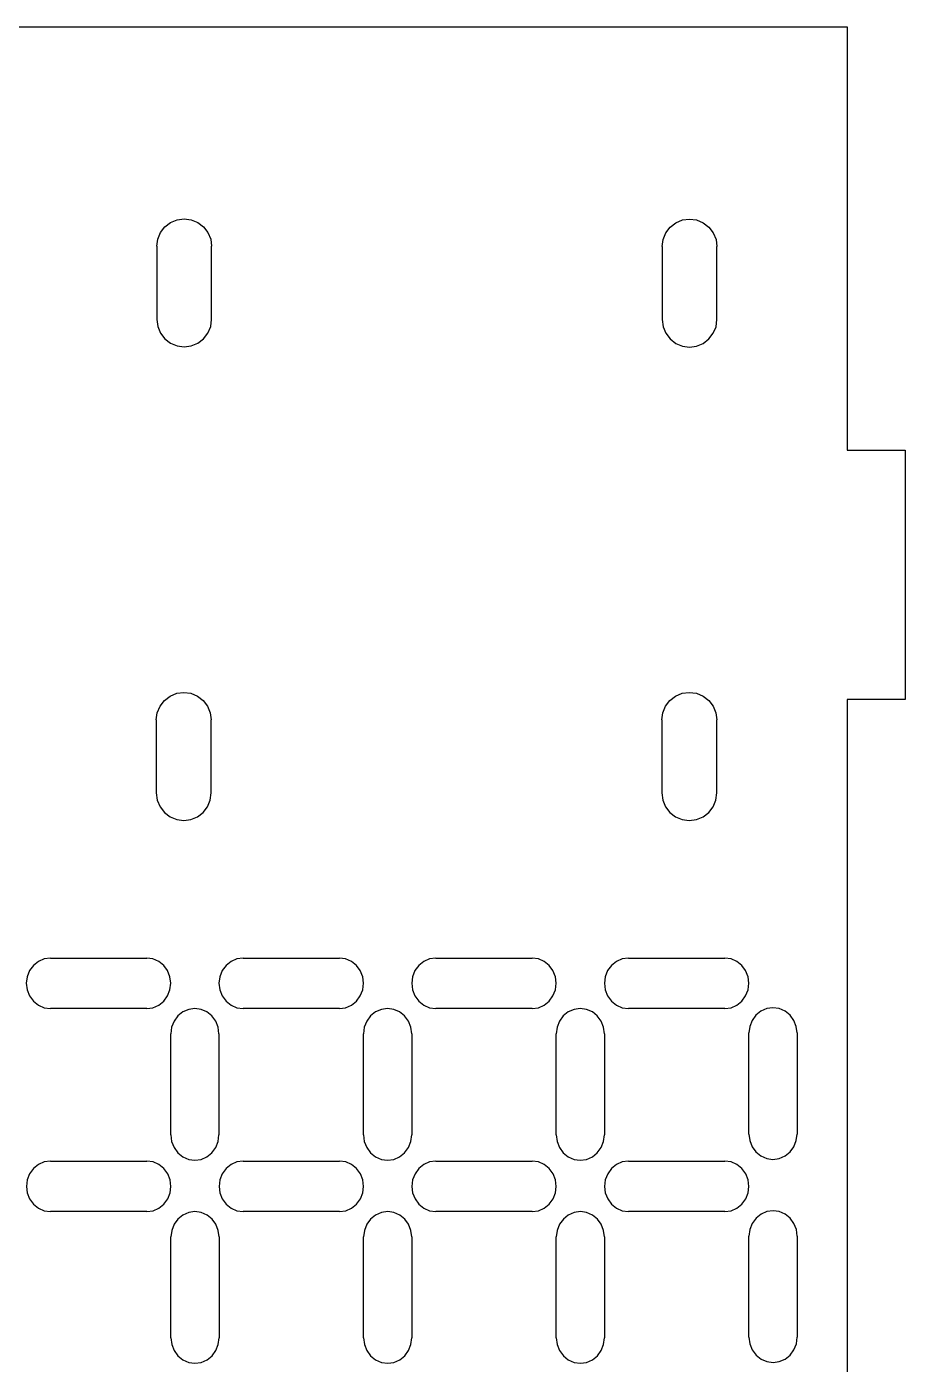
# Model space of a CAD drawing. Extents: x -306 to 306, y -184 to 184.
# Drawn here: x -250.4 to -197.6, y -17.4 to 63.1 of the extents above; entities that cross this region are included whole.
import ezdxf

# ---------------------------------------------------------------- set-up
doc = ezdxf.new("R2010")
doc.units = 0
doc.layers.get('0').update_dxf_attribs({"linetype": 'CONTINUOUS'})

msp = doc.modelspace()

# ---------------------------------------------------------------- linework, layer by layer
for p, q in [((-302.698, 63.061), (-201.098, 63.061)), ((-201.098, 63.061), (-201.098, 37.598)), ((-241.384, 51.448), (-240.957, 51.504)), ((-240.957, 51.504), (-240.53, 51.448)), ((-210.997, 51.441), (-210.57, 51.497)), ((-210.57, 51.497), (-210.143, 51.441)), ((-242.386, 50.679), (-242.124, 51.021)), ((-242.124, 51.021), (-241.782, 51.283)), ((-241.782, 51.283), (-241.384, 51.448)), ((-240.53, 51.448), (-240.132, 51.283)), ((-240.132, 51.283), (-239.791, 51.021)), ((-239.791, 51.021), (-239.528, 50.679)), ((-211.999, 50.672), (-211.737, 51.014)), ((-211.737, 51.014), (-211.395, 51.276)), ((-211.395, 51.276), (-210.997, 51.441)), ((-210.143, 51.441), (-209.745, 51.276)), ((-209.745, 51.276), (-209.403, 51.014)), ((-209.403, 51.014), (-209.141, 50.672)), ((-242.607, 49.854), (-242.551, 50.281)), ((-242.551, 50.281), (-242.386, 50.679)), ((-239.528, 50.679), (-239.364, 50.281)), ((-239.364, 50.281), (-239.307, 49.854)), ((-212.22, 49.847), (-212.164, 50.274)), ((-212.164, 50.274), (-211.999, 50.672)), ((-209.141, 50.672), (-208.976, 50.274)), ((-208.976, 50.274), (-208.92, 49.847)), ((-242.607, 49.854), (-242.607, 45.454)), ((-239.307, 45.454), (-239.307, 49.854)), ((-212.22, 49.847), (-212.22, 45.447)), ((-208.92, 45.447), (-208.92, 49.847)), ((-242.607, 45.454), (-242.551, 45.027)), ((-239.364, 45.027), (-239.307, 45.454)), ((-212.22, 45.447), (-212.164, 45.02)), ((-208.976, 45.02), (-208.92, 45.447)), ((-242.551, 45.027), (-242.386, 44.629)), ((-242.386, 44.629), (-242.124, 44.287)), ((-242.124, 44.287), (-241.782, 44.025)), ((-240.132, 44.025), (-239.791, 44.287)), ((-239.791, 44.287), (-239.528, 44.629)), ((-239.528, 44.629), (-239.364, 45.027)), ((-212.164, 45.02), (-211.999, 44.622)), ((-211.999, 44.622), (-211.737, 44.281)), ((-211.737, 44.281), (-211.395, 44.018)), ((-209.745, 44.018), (-209.403, 44.281)), ((-209.403, 44.281), (-209.141, 44.622)), ((-209.141, 44.622), (-208.976, 45.02)), ((-241.782, 44.025), (-241.384, 43.86)), ((-241.384, 43.86), (-240.957, 43.804)), ((-240.957, 43.804), (-240.53, 43.86)), ((-240.53, 43.86), (-240.132, 44.025)), ((-211.395, 44.018), (-210.997, 43.854)), ((-210.997, 43.854), (-210.57, 43.797)), ((-210.57, 43.797), (-210.143, 43.854)), ((-210.143, 43.854), (-209.745, 44.018)), ((-201.098, 37.598), (-197.598, 37.598)), ((-197.598, 37.598), (-197.598, 22.598)), ((-242.412, 22.2), (-242.15, 22.541)), ((-242.15, 22.541), (-241.808, 22.804)), ((-241.808, 22.804), (-241.41, 22.968)), ((-241.41, 22.968), (-240.983, 23.025)), ((-240.983, 23.025), (-240.556, 22.968)), ((-240.556, 22.968), (-240.158, 22.804)), ((-240.158, 22.804), (-239.816, 22.541)), ((-239.816, 22.541), (-239.554, 22.2)), ((-212.012, 22.2), (-211.75, 22.541)), ((-211.75, 22.541), (-211.408, 22.804)), ((-211.408, 22.804), (-211.01, 22.968)), ((-211.01, 22.968), (-210.583, 23.025)), ((-210.583, 23.025), (-210.156, 22.968)), ((-210.156, 22.968), (-209.758, 22.804)), ((-209.758, 22.804), (-209.416, 22.541)), ((-209.416, 22.541), (-209.154, 22.2)), ((-197.598, 22.598), (-201.098, 22.598)), ((-201.098, 22.598), (-201.098, -37.439)), ((-242.633, 21.375), (-242.577, 21.802)), ((-242.577, 21.802), (-242.412, 22.2)), ((-239.554, 22.2), (-239.389, 21.802)), ((-239.389, 21.802), (-239.333, 21.375)), ((-212.233, 21.375), (-212.177, 21.802)), ((-212.177, 21.802), (-212.012, 22.2)), ((-209.154, 22.2), (-208.989, 21.802)), ((-208.989, 21.802), (-208.933, 21.375)), ((-242.633, 21.375), (-242.633, 16.975)), ((-239.333, 16.975), (-239.333, 21.375)), ((-212.233, 21.375), (-212.233, 16.975)), ((-208.933, 16.975), (-208.933, 21.375)), ((-242.633, 16.975), (-242.577, 16.548)), ((-239.389, 16.548), (-239.333, 16.975)), ((-212.233, 16.975), (-212.177, 16.548)), ((-208.989, 16.548), (-208.933, 16.975)), ((-242.577, 16.548), (-242.412, 16.15)), ((-242.412, 16.15), (-242.15, 15.808)), ((-239.816, 15.808), (-239.554, 16.15)), ((-239.554, 16.15), (-239.389, 16.548)), ((-212.177, 16.548), (-212.012, 16.15)), ((-212.012, 16.15), (-211.75, 15.808)), ((-209.416, 15.808), (-209.154, 16.15)), ((-209.154, 16.15), (-208.989, 16.548)), ((-242.15, 15.808), (-241.808, 15.546)), ((-241.808, 15.546), (-241.41, 15.381)), ((-241.41, 15.381), (-240.983, 15.325)), ((-240.983, 15.325), (-240.556, 15.381)), ((-240.556, 15.381), (-240.158, 15.546)), ((-240.158, 15.546), (-239.816, 15.808)), ((-211.75, 15.808), (-211.408, 15.546)), ((-211.408, 15.546), (-211.01, 15.381)), ((-211.01, 15.381), (-210.583, 15.325)), ((-210.583, 15.325), (-210.156, 15.381)), ((-210.156, 15.381), (-209.758, 15.546)), ((-209.758, 15.546), (-209.416, 15.808)), ((-250.028, 6.602), (-250.258, 6.288)), ((-249.728, 6.844), (-250.028, 6.602)), ((-249.378, 6.996), (-249.728, 6.844)), ((-249.003, 7.048), (-249.378, 6.996)), ((-249.003, 7.048), (-243.21, 7.048)), ((-242.835, 6.996), (-243.21, 7.048)), ((-242.486, 6.844), (-242.835, 6.996)), ((-242.186, 6.602), (-242.486, 6.844)), ((-241.955, 6.288), (-242.186, 6.602)), ((-238.44, 6.602), (-238.671, 6.288)), ((-238.14, 6.844), (-238.44, 6.602)), ((-237.791, 6.996), (-238.14, 6.844)), ((-237.416, 7.048), (-237.791, 6.996)), ((-237.416, 7.048), (-231.623, 7.048)), ((-231.248, 6.996), (-231.623, 7.048)), ((-230.898, 6.844), (-231.248, 6.996)), ((-230.598, 6.602), (-230.898, 6.844)), ((-230.368, 6.288), (-230.598, 6.602)), ((-226.853, 6.602), (-227.083, 6.288)), ((-226.553, 6.844), (-226.853, 6.602)), ((-226.204, 6.996), (-226.553, 6.844)), ((-225.829, 7.048), (-226.204, 6.996)), ((-225.829, 7.048), (-220.035, 7.048)), ((-219.66, 6.996), (-220.035, 7.048)), ((-219.311, 6.844), (-219.66, 6.996)), ((-219.011, 6.602), (-219.311, 6.844)), ((-218.781, 6.288), (-219.011, 6.602)), ((-215.266, 6.602), (-215.496, 6.288)), ((-214.966, 6.844), (-215.266, 6.602)), ((-214.616, 6.996), (-214.966, 6.844)), ((-214.242, 7.048), (-214.616, 6.996)), ((-214.242, 7.048), (-208.448, 7.048)), ((-208.073, 6.996), (-208.448, 7.048)), ((-207.724, 6.844), (-208.073, 6.996)), ((-207.424, 6.602), (-207.724, 6.844)), ((-207.194, 6.288), (-207.424, 6.602)), ((-250.403, 5.921), (-250.452, 5.527)), ((-250.258, 6.288), (-250.403, 5.921)), ((-241.811, 5.921), (-241.955, 6.288)), ((-241.761, 5.527), (-241.811, 5.921)), ((-238.815, 5.921), (-238.865, 5.527)), ((-238.671, 6.288), (-238.815, 5.921)), ((-230.223, 5.921), (-230.368, 6.288)), ((-230.174, 5.527), (-230.223, 5.921)), ((-227.228, 5.921), (-227.277, 5.527)), ((-227.083, 6.288), (-227.228, 5.921)), ((-218.636, 5.921), (-218.781, 6.288)), ((-218.587, 5.527), (-218.636, 5.921)), ((-215.641, 5.921), (-215.69, 5.527)), ((-215.496, 6.288), (-215.641, 5.921)), ((-207.049, 5.921), (-207.194, 6.288)), ((-207, 5.527), (-207.049, 5.921)), ((-250.452, 5.527), (-250.403, 5.134)), ((-250.403, 5.134), (-250.258, 4.767)), ((-241.955, 4.767), (-241.811, 5.134)), ((-241.811, 5.134), (-241.761, 5.527)), ((-238.865, 5.527), (-238.815, 5.134)), ((-238.815, 5.134), (-238.671, 4.767)), ((-230.368, 4.767), (-230.223, 5.134)), ((-230.223, 5.134), (-230.174, 5.527)), ((-227.277, 5.527), (-227.228, 5.134)), ((-227.228, 5.134), (-227.083, 4.767)), ((-218.781, 4.767), (-218.636, 5.134)), ((-218.636, 5.134), (-218.587, 5.527)), ((-215.69, 5.527), (-215.641, 5.134)), ((-215.641, 5.134), (-215.496, 4.767)), ((-207.194, 4.767), (-207.049, 5.134)), ((-207.049, 5.134), (-207, 5.527)), ((-250.258, 4.767), (-250.028, 4.452)), ((-250.028, 4.452), (-249.728, 4.211)), ((-249.728, 4.211), (-249.378, 4.059)), ((-249.378, 4.059), (-249.003, 4.007)), ((-243.21, 4.007), (-242.835, 4.059)), ((-242.835, 4.059), (-242.486, 4.211)), ((-242.486, 4.211), (-242.186, 4.452)), ((-242.186, 4.452), (-241.955, 4.767)), ((-238.671, 4.767), (-238.44, 4.452)), ((-238.44, 4.452), (-238.14, 4.211)), ((-238.14, 4.211), (-237.791, 4.059)), ((-237.791, 4.059), (-237.416, 4.007)), ((-231.623, 4.007), (-231.248, 4.059)), ((-231.248, 4.059), (-230.898, 4.211)), ((-230.898, 4.211), (-230.598, 4.452)), ((-230.598, 4.452), (-230.368, 4.767)), ((-227.083, 4.767), (-226.853, 4.452)), ((-226.853, 4.452), (-226.553, 4.211)), ((-226.553, 4.211), (-226.204, 4.059)), ((-226.204, 4.059), (-225.829, 4.007)), ((-220.035, 4.007), (-219.66, 4.059)), ((-219.66, 4.059), (-219.311, 4.211)), ((-219.311, 4.211), (-219.011, 4.452)), ((-219.011, 4.452), (-218.781, 4.767)), ((-215.496, 4.767), (-215.266, 4.452)), ((-215.266, 4.452), (-214.966, 4.211)), ((-214.966, 4.211), (-214.616, 4.059)), ((-214.616, 4.059), (-214.242, 4.007)), ((-208.448, 4.007), (-208.073, 4.059)), ((-208.073, 4.059), (-207.724, 4.211)), ((-207.724, 4.211), (-207.424, 4.452)), ((-207.424, 4.452), (-207.194, 4.767)), ((-205.551, 4.059), (-205.926, 4.007)), ((-205.176, 4.007), (-205.551, 4.059)), ((-243.21, 4.007), (-249.003, 4.007)), ((-241.567, 3.248), (-241.712, 2.881)), ((-241.337, 3.563), (-241.567, 3.248)), ((-241.037, 3.804), (-241.337, 3.563)), ((-240.688, 3.956), (-241.037, 3.804)), ((-240.313, 4.008), (-240.688, 3.956)), ((-239.938, 3.956), (-240.313, 4.008)), ((-239.589, 3.804), (-239.938, 3.956)), ((-239.289, 3.563), (-239.589, 3.804)), ((-239.059, 3.248), (-239.289, 3.563)), ((-238.914, 2.881), (-239.059, 3.248)), ((-231.623, 4.007), (-237.416, 4.007)), ((-229.98, 3.248), (-230.125, 2.881)), ((-229.75, 3.563), (-229.98, 3.248)), ((-229.45, 3.804), (-229.75, 3.563)), ((-229.101, 3.956), (-229.45, 3.804)), ((-228.726, 4.008), (-229.101, 3.956)), ((-228.351, 3.956), (-228.726, 4.008)), ((-228.002, 3.804), (-228.351, 3.956)), ((-227.702, 3.563), (-228.002, 3.804)), ((-227.471, 3.248), (-227.702, 3.563)), ((-227.327, 2.881), (-227.471, 3.248)), ((-220.035, 4.007), (-225.829, 4.007)), ((-218.393, 3.248), (-218.537, 2.881)), ((-218.163, 3.563), (-218.393, 3.248)), ((-217.863, 3.804), (-218.163, 3.563)), ((-217.513, 3.956), (-217.863, 3.804)), ((-217.138, 4.008), (-217.513, 3.956)), ((-216.764, 3.956), (-217.138, 4.008)), ((-216.414, 3.804), (-216.764, 3.956)), ((-216.114, 3.563), (-216.414, 3.804)), ((-215.884, 3.248), (-216.114, 3.563)), ((-215.739, 2.881), (-215.884, 3.248)), ((-208.448, 4.007), (-214.242, 4.007)), ((-206.805, 3.299), (-206.95, 2.932)), ((-206.575, 3.614), (-206.805, 3.299)), ((-206.275, 3.855), (-206.575, 3.614)), ((-205.926, 4.007), (-206.275, 3.855)), ((-204.827, 3.855), (-205.176, 4.007)), ((-204.527, 3.614), (-204.827, 3.855)), ((-204.297, 3.299), (-204.527, 3.614)), ((-204.152, 2.932), (-204.297, 3.299)), ((-241.712, 2.881), (-241.761, 2.488)), ((-241.761, -3.593), (-241.761, 2.488)), ((-238.865, 2.488), (-238.914, 2.881)), ((-238.865, 2.488), (-238.865, -3.593)), ((-230.125, 2.881), (-230.174, 2.488)), ((-230.174, -3.593), (-230.174, 2.488)), ((-227.277, 2.488), (-227.327, 2.881)), ((-227.277, 2.488), (-227.277, -3.593)), ((-218.537, 2.881), (-218.587, 2.488)), ((-218.587, -3.593), (-218.587, 2.488)), ((-215.69, 2.488), (-215.739, 2.881)), ((-215.69, 2.488), (-215.69, -3.593)), ((-206.95, 2.932), (-207, 2.539)), ((-207, -3.542), (-207, 2.539)), ((-204.103, 2.539), (-204.152, 2.932)), ((-204.103, 2.539), (-204.103, -3.542)), ((-241.761, -3.593), (-241.712, -3.987)), ((-241.712, -3.987), (-241.567, -4.353)), ((-239.059, -4.353), (-238.914, -3.987)), ((-238.914, -3.987), (-238.865, -3.593)), ((-230.174, -3.593), (-230.125, -3.987)), ((-230.125, -3.987), (-229.98, -4.353)), ((-227.471, -4.353), (-227.327, -3.987)), ((-227.327, -3.987), (-227.277, -3.593)), ((-218.587, -3.593), (-218.537, -3.987)), ((-218.537, -3.987), (-218.393, -4.353)), ((-215.884, -4.353), (-215.739, -3.987)), ((-215.739, -3.987), (-215.69, -3.593)), ((-207, -3.542), (-206.95, -3.936)), ((-206.95, -3.936), (-206.805, -4.302)), ((-204.297, -4.302), (-204.152, -3.936)), ((-204.152, -3.936), (-204.103, -3.542)), ((-241.567, -4.353), (-241.337, -4.668)), ((-241.337, -4.668), (-241.037, -4.91)), ((-239.589, -4.91), (-239.289, -4.668)), ((-239.289, -4.668), (-239.059, -4.353)), ((-229.98, -4.353), (-229.75, -4.668)), ((-229.75, -4.668), (-229.45, -4.91)), ((-228.002, -4.91), (-227.702, -4.668)), ((-227.702, -4.668), (-227.471, -4.353)), ((-218.393, -4.353), (-218.163, -4.668)), ((-218.163, -4.668), (-217.863, -4.91)), ((-216.414, -4.91), (-216.114, -4.668)), ((-216.114, -4.668), (-215.884, -4.353)), ((-206.805, -4.302), (-206.575, -4.617)), ((-206.575, -4.617), (-206.275, -4.859)), ((-204.827, -4.859), (-204.527, -4.617)), ((-204.527, -4.617), (-204.297, -4.302)), ((-250.023, -5.611), (-250.253, -5.925)), ((-249.723, -5.369), (-250.023, -5.611)), ((-249.373, -5.217), (-249.723, -5.369)), ((-248.999, -5.165), (-249.373, -5.217)), ((-248.999, -5.165), (-243.205, -5.165)), ((-242.83, -5.217), (-243.205, -5.165)), ((-242.481, -5.369), (-242.83, -5.217)), ((-242.181, -5.611), (-242.481, -5.369)), ((-241.951, -5.925), (-242.181, -5.611)), ((-241.037, -4.91), (-240.688, -5.062)), ((-240.688, -5.062), (-240.313, -5.114)), ((-240.313, -5.114), (-239.938, -5.062)), ((-239.938, -5.062), (-239.589, -4.91)), ((-238.435, -5.611), (-238.666, -5.925)), ((-238.136, -5.369), (-238.435, -5.611)), ((-237.786, -5.217), (-238.136, -5.369)), ((-237.411, -5.165), (-237.786, -5.217)), ((-237.411, -5.165), (-231.618, -5.165)), ((-231.243, -5.217), (-231.618, -5.165)), ((-230.893, -5.369), (-231.243, -5.217)), ((-230.593, -5.611), (-230.893, -5.369)), ((-230.363, -5.925), (-230.593, -5.611)), ((-229.45, -4.91), (-229.101, -5.062)), ((-229.101, -5.062), (-228.726, -5.114)), ((-228.726, -5.114), (-228.351, -5.062)), ((-228.351, -5.062), (-228.002, -4.91)), ((-226.848, -5.611), (-227.078, -5.925)), ((-226.548, -5.369), (-226.848, -5.611)), ((-226.199, -5.217), (-226.548, -5.369)), ((-225.824, -5.165), (-226.199, -5.217)), ((-225.824, -5.165), (-220.03, -5.165)), ((-219.655, -5.217), (-220.03, -5.165)), ((-219.306, -5.369), (-219.655, -5.217)), ((-219.006, -5.611), (-219.306, -5.369)), ((-218.776, -5.925), (-219.006, -5.611)), ((-217.863, -4.91), (-217.513, -5.062)), ((-217.513, -5.062), (-217.138, -5.114)), ((-217.138, -5.114), (-216.764, -5.062)), ((-216.764, -5.062), (-216.414, -4.91)), ((-215.261, -5.611), (-215.491, -5.925)), ((-214.961, -5.369), (-215.261, -5.611)), ((-214.612, -5.217), (-214.961, -5.369)), ((-214.237, -5.165), (-214.612, -5.217)), ((-214.237, -5.165), (-208.443, -5.165)), ((-208.068, -5.217), (-208.443, -5.165)), ((-207.719, -5.369), (-208.068, -5.217)), ((-207.419, -5.611), (-207.719, -5.369)), ((-207.189, -5.925), (-207.419, -5.611)), ((-206.275, -4.859), (-205.926, -5.011)), ((-205.926, -5.011), (-205.551, -5.062)), ((-205.551, -5.062), (-205.176, -5.011)), ((-205.176, -5.011), (-204.827, -4.859)), ((-250.398, -6.292), (-250.447, -6.686)), ((-250.253, -5.925), (-250.398, -6.292)), ((-241.806, -6.292), (-241.951, -5.925)), ((-241.757, -6.686), (-241.806, -6.292)), ((-238.81, -6.292), (-238.86, -6.686)), ((-238.666, -5.925), (-238.81, -6.292)), ((-230.219, -6.292), (-230.363, -5.925)), ((-230.169, -6.686), (-230.219, -6.292)), ((-227.223, -6.292), (-227.272, -6.686)), ((-227.078, -5.925), (-227.223, -6.292)), ((-218.631, -6.292), (-218.776, -5.925)), ((-218.582, -6.686), (-218.631, -6.292)), ((-215.636, -6.292), (-215.685, -6.686)), ((-215.491, -5.925), (-215.636, -6.292)), ((-207.044, -6.292), (-207.189, -5.925)), ((-206.995, -6.686), (-207.044, -6.292)), ((-250.447, -6.686), (-250.398, -7.079)), ((-250.398, -7.079), (-250.253, -7.446)), ((-241.951, -7.446), (-241.806, -7.079)), ((-241.806, -7.079), (-241.757, -6.686)), ((-238.86, -6.686), (-238.81, -7.079)), ((-238.81, -7.079), (-238.666, -7.446)), ((-230.363, -7.446), (-230.219, -7.079)), ((-230.219, -7.079), (-230.169, -6.686)), ((-227.272, -6.686), (-227.223, -7.079)), ((-227.223, -7.079), (-227.078, -7.446)), ((-218.776, -7.446), (-218.631, -7.079)), ((-218.631, -7.079), (-218.582, -6.686)), ((-215.685, -6.686), (-215.636, -7.079)), ((-215.636, -7.079), (-215.491, -7.446)), ((-207.189, -7.446), (-207.044, -7.079)), ((-207.044, -7.079), (-206.995, -6.686)), ((-250.253, -7.446), (-250.023, -7.761)), ((-250.023, -7.761), (-249.723, -8.002)), ((-249.723, -8.002), (-249.373, -8.154)), ((-242.83, -8.154), (-242.481, -8.002)), ((-242.481, -8.002), (-242.181, -7.761)), ((-242.181, -7.761), (-241.951, -7.446)), ((-238.666, -7.446), (-238.435, -7.761)), ((-238.435, -7.761), (-238.136, -8.002)), ((-238.136, -8.002), (-237.786, -8.154)), ((-231.243, -8.154), (-230.893, -8.002)), ((-230.893, -8.002), (-230.593, -7.761)), ((-230.593, -7.761), (-230.363, -7.446)), ((-227.078, -7.446), (-226.848, -7.761)), ((-226.848, -7.761), (-226.548, -8.002)), ((-226.548, -8.002), (-226.199, -8.154)), ((-219.655, -8.154), (-219.306, -8.002)), ((-219.306, -8.002), (-219.006, -7.761)), ((-219.006, -7.761), (-218.776, -7.446)), ((-215.491, -7.446), (-215.261, -7.761)), ((-215.261, -7.761), (-214.961, -8.002)), ((-214.961, -8.002), (-214.612, -8.154)), ((-208.068, -8.154), (-207.719, -8.002)), ((-207.719, -8.002), (-207.419, -7.761)), ((-207.419, -7.761), (-207.189, -7.446)), ((-249.373, -8.154), (-248.999, -8.206)), ((-243.205, -8.206), (-248.999, -8.206)), ((-243.205, -8.206), (-242.83, -8.154)), ((-241.332, -8.65), (-241.562, -8.965)), ((-241.032, -8.409), (-241.332, -8.65)), ((-240.683, -8.257), (-241.032, -8.409)), ((-240.308, -8.205), (-240.683, -8.257)), ((-239.933, -8.257), (-240.308, -8.205)), ((-239.584, -8.409), (-239.933, -8.257)), ((-239.284, -8.65), (-239.584, -8.409)), ((-239.054, -8.965), (-239.284, -8.65)), ((-237.786, -8.154), (-237.411, -8.206)), ((-231.618, -8.206), (-237.411, -8.206)), ((-231.618, -8.206), (-231.243, -8.154)), ((-229.745, -8.65), (-229.975, -8.965)), ((-229.445, -8.409), (-229.745, -8.65)), ((-229.096, -8.257), (-229.445, -8.409)), ((-228.721, -8.205), (-229.096, -8.257)), ((-228.346, -8.257), (-228.721, -8.205)), ((-227.997, -8.409), (-228.346, -8.257)), ((-227.697, -8.65), (-227.997, -8.409)), ((-227.466, -8.965), (-227.697, -8.65)), ((-226.199, -8.154), (-225.824, -8.206)), ((-220.03, -8.206), (-225.824, -8.206)), ((-220.03, -8.206), (-219.655, -8.154)), ((-218.158, -8.65), (-218.388, -8.965)), ((-217.858, -8.409), (-218.158, -8.65)), ((-217.508, -8.257), (-217.858, -8.409)), ((-217.134, -8.205), (-217.508, -8.257)), ((-216.759, -8.257), (-217.134, -8.205)), ((-216.409, -8.409), (-216.759, -8.257)), ((-216.109, -8.65), (-216.409, -8.409)), ((-215.879, -8.965), (-216.109, -8.65)), ((-214.612, -8.154), (-214.237, -8.206)), ((-208.443, -8.206), (-214.237, -8.206)), ((-208.443, -8.206), (-208.068, -8.154)), ((-206.57, -8.599), (-206.801, -8.914)), ((-206.27, -8.358), (-206.57, -8.599)), ((-205.921, -8.206), (-206.27, -8.358)), ((-205.546, -8.154), (-205.921, -8.206)), ((-205.171, -8.206), (-205.546, -8.154)), ((-204.822, -8.358), (-205.171, -8.206)), ((-204.522, -8.599), (-204.822, -8.358)), ((-204.292, -8.914), (-204.522, -8.599)), ((-241.707, -9.332), (-241.757, -9.725)), ((-241.562, -8.965), (-241.707, -9.332)), ((-238.909, -9.332), (-239.054, -8.965)), ((-238.86, -9.725), (-238.909, -9.332)), ((-230.12, -9.332), (-230.169, -9.725)), ((-229.975, -8.965), (-230.12, -9.332)), ((-227.322, -9.332), (-227.466, -8.965)), ((-227.272, -9.725), (-227.322, -9.332)), ((-218.533, -9.332), (-218.582, -9.725)), ((-218.388, -8.965), (-218.533, -9.332)), ((-215.734, -9.332), (-215.879, -8.965)), ((-215.685, -9.725), (-215.734, -9.332)), ((-206.945, -9.281), (-206.995, -9.674)), ((-206.801, -8.914), (-206.945, -9.281)), ((-204.147, -9.281), (-204.292, -8.914)), ((-204.098, -9.674), (-204.147, -9.281)), ((-241.757, -15.806), (-241.757, -9.725)), ((-238.86, -9.725), (-238.86, -15.806)), ((-230.169, -15.806), (-230.169, -9.725)), ((-227.272, -9.725), (-227.272, -15.806)), ((-218.582, -15.806), (-218.582, -9.725)), ((-215.685, -9.725), (-215.685, -15.806)), ((-206.995, -15.755), (-206.995, -9.674)), ((-204.098, -9.674), (-204.098, -15.755)), ((-241.757, -15.806), (-241.707, -16.2)), ((-238.909, -16.2), (-238.86, -15.806)), ((-230.169, -15.806), (-230.12, -16.2)), ((-227.322, -16.2), (-227.272, -15.806)), ((-218.582, -15.806), (-218.533, -16.2)), ((-215.734, -16.2), (-215.685, -15.806)), ((-206.995, -15.755), (-206.945, -16.149)), ((-204.147, -16.149), (-204.098, -15.755)), ((-241.707, -16.2), (-241.562, -16.566)), ((-241.562, -16.566), (-241.332, -16.881)), ((-241.332, -16.881), (-241.032, -17.123)), ((-239.584, -17.123), (-239.284, -16.881)), ((-239.284, -16.881), (-239.054, -16.566)), ((-239.054, -16.566), (-238.909, -16.2)), ((-230.12, -16.2), (-229.975, -16.566)), ((-229.975, -16.566), (-229.745, -16.881)), ((-229.745, -16.881), (-229.445, -17.123)), ((-227.997, -17.123), (-227.697, -16.881)), ((-227.697, -16.881), (-227.466, -16.566)), ((-227.466, -16.566), (-227.322, -16.2)), ((-218.533, -16.2), (-218.388, -16.566)), ((-218.388, -16.566), (-218.158, -16.881)), ((-218.158, -16.881), (-217.858, -17.123)), ((-216.409, -17.123), (-216.109, -16.881)), ((-216.109, -16.881), (-215.879, -16.566)), ((-215.879, -16.566), (-215.734, -16.2)), ((-206.945, -16.149), (-206.801, -16.515)), ((-206.801, -16.515), (-206.57, -16.83)), ((-206.57, -16.83), (-206.27, -17.072)), ((-204.822, -17.072), (-204.522, -16.83)), ((-204.522, -16.83), (-204.292, -16.515)), ((-204.292, -16.515), (-204.147, -16.149)), ((-241.032, -17.123), (-240.683, -17.275)), ((-240.683, -17.275), (-240.308, -17.326)), ((-240.308, -17.326), (-239.933, -17.275)), ((-239.933, -17.275), (-239.584, -17.123)), ((-229.445, -17.123), (-229.096, -17.275)), ((-229.096, -17.275), (-228.721, -17.326)), ((-228.721, -17.326), (-228.346, -17.275)), ((-228.346, -17.275), (-227.997, -17.123)), ((-217.858, -17.123), (-217.508, -17.275)), ((-217.508, -17.275), (-217.134, -17.326)), ((-217.134, -17.326), (-216.759, -17.275)), ((-216.759, -17.275), (-216.409, -17.123)), ((-206.27, -17.072), (-205.921, -17.224)), ((-205.921, -17.224), (-205.546, -17.275)), ((-205.546, -17.275), (-205.171, -17.224)), ((-205.171, -17.224), (-204.822, -17.072))]:
    msp.add_line(p, q)

doc.saveas('drawing.dxf')
